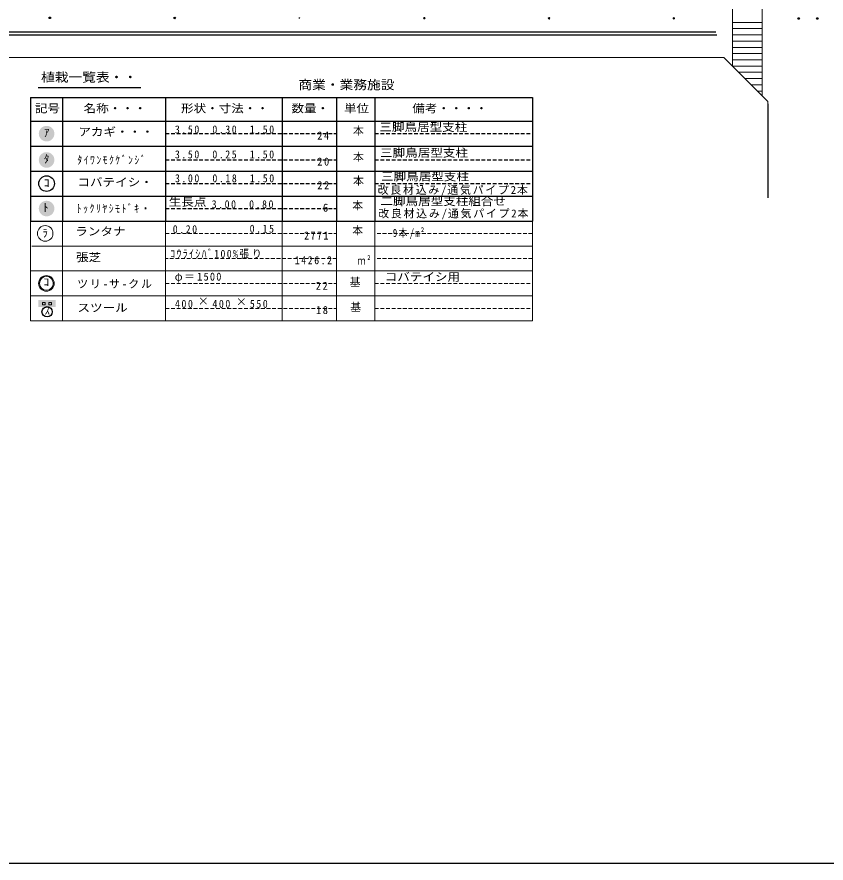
# Model space of a CAD drawing. Units: millimetres, scale not verified. Extents: x -200250 to 200250, y -138500 to 140234.
# Drawn here: x -110751 to 18932, y -138500 to -2924 of the extents above; entities that cross this region are included whole.
import ezdxf
from ezdxf.enums import TextEntityAlignment as Align

# ---------------------------------------------------------------- set-up
doc = ezdxf.new("R2010")
doc.units = ezdxf.units.MM
doc.header["$LTSCALE"] = 500
doc.header["$PDMODE"] = 32
doc.header["$PDSIZE"] = 250
doc.linetypes.add('DASHED1', pattern=[1.8, 1.2, -0.6])
for name, color, linetype in [('0-0_現況', 4, 'Continuous'), ('1-0_現況', 4, 'Continuous'), ('1-C_公園CL', 4, 'Continuous'), ('2-5_管路番号', 2, 'Continuous'), ('8-0_計画管', 94, 'Continuous')]:
    doc.layers.add(name, color=color, linetype=linetype)
doc.layers.add('1-3_現況4', color=7, linetype='Continuous', lineweight=9)
doc.styles.add('ＭＳ ゴシック', font='')
doc.styles.get('ＭＳ ゴシック').set_extended_font_data('MS Gothic')

msp = doc.modelspace()

# ---------------------------------------------------------------- hatches: boundary and pattern name
at = {"layer": '8-0_計画管'}
for points in [[(-104745.1, -21628.6, 1), (-107245.1, -21628.6, 1)], [(-104745.1, -25843, 1), (-107245.1, -25843, 1)], [(-104745.1, -33628.6, 1), (-107245.1, -33628.6, 1)]]:
    msp.add_hatch(color=256, dxfattribs=at).paths.add_polyline_path(points)

# ---------------------------------------------------------------- linework, layer by layer
at = {"layer": '0-0_現況', "color": 5}
msp.add_lwpolyline([(200250, -138500), (200250, 140233.6), (-200250, 140233.6), (-200250, -138500)], close=True, dxfattribs=at)
at = {"layer": '1-0_現況'}
msp.add_line((9610.4, -16861.5), (9611.2, -31920.2), dxfattribs=at)
for centre, radius in [((-105468.8, -3071.2), 37.6), ((-85467.7, -3089), 37.6), ((-65468.2, -3106.9), 37.6), ((-45468.7, -3124.7), 37.6), ((-25467.6, -3142.5), 37.6), ((-5468.2, -3160.4), 37.6), ((14531.3, -3178.2), 37.6), ((17531.1, -3180.9), 37.6), ((-105905.3, -50169.6), 825.7)]:
    msp.add_circle(centre, radius, dxfattribs=at)
for p in [(-105468.8, -3071.2), (-85467.7, -3089), (14531.3, -3178.2), (17531.1, -3180.9)]:
    msp.add_point(p, dxfattribs=at)
at = {"layer": '1-3_現況4', "color": 4}
for p, q in [((3935.4, 3082.5), (3935.4, -10585.6)), ((8663.1, -15457.2), (8663.1, 3082.7)), ((3935.4, -3797.3), (8663.1, -3797.3)), ((3935.4, -4797.3), (8663.1, -4797.3)), ((3935.4, -5797.3), (8663.1, -5797.3)), ((3935.4, -6797.3), (8663.1, -6797.3)), ((3935.4, -7797.3), (8663.1, -7797.3)), ((-117942.8, -9415.3), (2163.7, -9415.7)), ((2163.6, -9415.7), (2538.6, -9415.7)), ((2803.9, -9680.9), (2538.6, -9415.7)), ((3935.4, -8797.3), (8663.1, -8797.3)), ((2804, -9680.9), (9346.3, -16221.1)), ((3935.4, -9797.3), (8663.1, -9797.3)), ((3935.4, -10585.6), (3935.4, -10797.3)), ((3935.4, -10797.3), (8663.1, -10797.3)), ((4995.5, -11797.3), (8663.1, -11797.3)), ((5921.3, -12797.3), (8663.1, -12797.3)), ((6999.7, -13797.3), (8663.1, -13797.3)), ((7921.9, -14797.3), (8663.1, -14797.3)), ((9346.2, -16221.1), (9610.4, -16485.3)), ((9610.4, -16861.5), (9610.4, -16485.3)), ((-108558.9, -35628.6), (-108558.9, -39628.6)), ((-103431.2, -35628.6), (-103431.2, -39628.6)), ((-86933.2, -35628.6), (-86933.2, -37628.6)), ((-68222.2, -35628.6), (-68222.2, -39628.6)), ((-59533.5, -35628.6), (-59533.5, -35728.6)), ((-59533.5, -35728.6), (-59533.5, -37728.6)), ((-59533.5, -35728.6), (-59533.5, -39728.6)), ((-59533.5, -35728.6), (-59533.5, -37728.6)), ((-53381.5, -35628.6), (-53381.5, -39628.6)), ((-53381.5, -35628.6), (-53381.5, -37628.6)), ((-53381.5, -35628.6), (-53381.5, -37628.6)), ((-28134, -35628.6), (-28134, -37628.6)), ((-28134, -35628.6), (-28134, -37628.6)), ((-28134, -35628.6), (-28134, -39628.6)), ((-108558.9, -39628.6), (-108558.9, -43628.6)), ((-28134, -39628.6), (-108336.3, -39628.6)), ((-103431.2, -39628.6), (-103431.2, -43628.6)), ((-68222.2, -39628.6), (-68222.2, -43628.6)), ((-59533.5, -39628.6), (-59533.5, -43628.6)), ((-53381.5, -39628.6), (-53381.5, -43628.6)), ((-28134, -39628.6), (-28134, -43628.6)), ((-108558.9, -43628.6), (-28134, -43628.6)), ((-108558.9, -43628.6), (-108558.9, -51628.6)), ((-103431.2, -43628.6), (-103431.2, -51628.6)), ((-86933.2, -43628.6), (-86933.2, -51628.6)), ((-68222.2, -43628.6), (-68222.2, -51628.6)), ((-59533.5, -43628.6), (-59533.5, -51628.6)), ((-53381.5, -43628.6), (-53381.5, -51628.6)), ((-28134, -43628.6), (-28134, -51628.6)), ((-108558.9, -47628.6), (-28134, -47628.6)), ((-108558.9, -51628.6), (-28134, -51628.6))]:
    msp.add_line(p, q, dxfattribs=at)
at = {"layer": '1-3_現況4', "color": 4, "linetype": 'DASHED1'}
for p, q in [((-86933.2, -37628.6), (-59533.5, -37628.6)), ((-28134, -37628.6), (-53381.5, -37628.6)), ((-59533.5, -41628.6), (-86933.2, -41628.6)), ((-28134, -41628.6), (-53381.5, -41628.6)), ((-86933.2, -45628.6), (-59533.5, -45628.6)), ((-53381.5, -45628.6), (-28134, -45628.6)), ((-86933.2, -49628.6), (-59533.5, -49628.6)), ((-53381.5, -49628.6), (-28134, -49628.6))]:
    msp.add_line(p, q, dxfattribs=at)
at = {"layer": '1-3_現況4', "color": 4}
msp.add_lwpolyline([(-86933.2, -35628.6), (-86933.2, -39628.6), (-86933.2, -43628.6)], dxfattribs=at)
for points in [[(-106627.5, -48667), (-106227.5, -48667), (-106227.5, -49067), (-106627.5, -49067)], [(-105627.5, -48667), (-105227.5, -48667), (-105227.5, -49067), (-105627.5, -49067)]]:
    msp.add_lwpolyline(points, close=True, dxfattribs=at)
at = {"layer": '1-3_現況4'}
for centre in [(-105468.7, -3071.2), (-85467.6, -3089), (-65468.1, -3106.9), (-45468.7, -3124.7), (-25467.6, -3142.5), (-5468.1, -3160.4), (14531.4, -3178.2), (17531.1, -3180.9)]:
    msp.add_circle(centre, 37.6, dxfattribs=at)
at = {"layer": '1-3_現況4', "color": 4}
for centre, radius in [((-106218.2, -37615.9), 1250), ((-106025.9, -45617.4), 1250), ((-106021.6, -45612.8), 1106.6)]:
    msp.add_circle(centre, radius, dxfattribs=at)
for p in [(-45468.7, -3124.7), (-25467.6, -3142.5), (-5468.1, -3160.4), (14531.4, -3178.2), (17531.1, -3180.9)]:
    msp.add_point(p, dxfattribs=at)
at = {"layer": '1-C_公園CL'}
for p, q in [((-118356.1, -5306.1), (1241.5, -5306.1)), ((-117571.7, -5792.2), (1417.4, -5792.2))]:
    msp.add_line(p, q, dxfattribs=at)
at = {"layer": '2-5_管路番号', "color": 4}
for p, q in [((-107332.9, -14245.1), (-90887, -14245.1)), ((-108558.9, -15843.1), (-108558.9, -35628.6)), ((-103431.2, -15843.1), (-103431.2, -35628.6)), ((-86933.2, -15843.1), (-86933.2, -35628.6)), ((-68222.2, -15843.1), (-68222.2, -35628.6)), ((-59533.5, -15843.1), (-59533.5, -35628.6)), ((-53381.5, -15843.1), (-53381.5, -35628.6)), ((-108558.9, -19628.6), (-28134, -19628.6)), ((-108558.9, -23628.6), (-28134, -23628.6)), ((-108558.9, -27628.6), (-28134, -27628.6)), ((-108558.9, -31628.6), (-28134, -31628.6)), ((-108558.9, -35628.6), (-28134, -35628.6))]:
    msp.add_line(p, q, dxfattribs=at)
at = {"layer": '2-5_管路番号', "color": 4, "linetype": 'DASHED1'}
for p, q in [((-86933.2, -21628.6), (-59533.5, -21628.6)), ((-53381.5, -21628.6), (-28134, -21628.6)), ((-86933.2, -25843), (-59533.5, -25843)), ((-53381.5, -25843), (-28134, -25843)), ((-86933.2, -29628.6), (-59533.5, -29628.6)), ((-53381.5, -29628.6), (-28134, -29628.6)), ((-86933.2, -33628.6), (-59533.5, -33628.6))]:
    msp.add_line(p, q, dxfattribs=at)
at = {"layer": '2-5_管路番号', "color": 4}
msp.add_lwpolyline([(-108558.9, -15843.1), (-28134, -15843.1), (-28134, -35628.6)], dxfattribs=at)
msp.add_circle((-105995.1, -29628.6), 1250, dxfattribs=at)
at = {"layer": '8-0_計画管', "color": 5}
msp.add_solid([(-107299.4, -48259.1), (-104535.7, -48259.1), (-107299.4, -49405), (-104535.7, -49405)], dxfattribs=at)

# ---------------------------------------------------------------- texts
at = {"layer": '1-0_現況', "color": 2, "style": 'ＭＳ ゴシック', "width": 1.1}
msp.add_text('商業・業務施設', height=1466, dxfattribs=at).set_placement((-65638.9, -14960), align=Align.BOTTOM_LEFT)
at = {"layer": '1-0_現況', "color": 2, "style": 'ＭＳ ゴシック'}
msp.add_text('ｽ', height=1283, dxfattribs=at).set_placement((-106341.6, -51018.1), align=Align.BOTTOM_LEFT)
at = {"layer": '1-3_現況4', "color": 2, "style": 'ＭＳ ゴシック'}
for s, p in [('本', (-56887.9, -30207.9)), ('基', (-57431.4, -46428.6)), ('×', (-81739.2, -49495.1)), ('×', (-75655.5, -49573.1)), ('基', (-57335.6, -50465.4))]:
    msp.add_text(s, height=1283, dxfattribs=at).set_placement(p, align=Align.BOTTOM_LEFT)
at = {"layer": '1-3_現況4', "color": 2, "style": 'ＭＳ ゴシック', "width": 1.15}
for s, p in [('三脚鳥居型支柱', (-52393.8, -29529.8)), ('コバテイシ・', (-101047.3, -30436.7)), ('張芝', (-101273.3, -42468.6)), ('コバテイシ用', (-51794.7, -45598.4)), ('スツール', (-101045.9, -50551.4))]:
    msp.add_text(s, height=1283, dxfattribs=at).set_placement(p, align=Align.BOTTOM_LEFT)
at = {"layer": '1-3_現況4', "color": 2, "style": 'ＭＳ ゴシック'}
for rotation, p in [(359.998, (-106422.7, -30543.9)), (359.999, (-106481.6, -46426.4))]:
    msp.add_text('ｺ', height=1283, rotation=rotation, dxfattribs=at).set_placement(p, align=Align.BOTTOM_LEFT)
at = {"layer": '1-3_現況4', "color": 2, "char_height": 1283, "attachment_point": 7, "style": 'ＭＳ ゴシック'}
for s, insert in [('\\T1.32;\\W0.9;3.00', (-85417.1, -29435.9)), ('\\T1.32;\\W0.9;0.18', (-79417, -29435.9)), ('\\T1.32;\\W0.9;1.50', (-73417, -29435.9)), ('\\T1.31;\\W0.95;22', (-62607.4, -30526.4)), ('\\T1.16;改良材込み/通気パイプ2本', (-52932.9, -31596.4)), ('\\T1.16;改良材込み/通気パイプ2本', (-52843, -35370.2)), ('\\T1.32;\\W0.9;0.15', (-73447.8, -37513.8)), ('\\T1.28;\\W0.9;ｺｳﾗｲｼﾊﾞ100%張り', (-86185.4, -41660.1)), ('\\T1.32;\\W0.9;1426.2', (-66217.9, -42566.6)), ('\\T1.19;\\W0.75;ｍ²', (-56214.4, -42629.8)), ('\\T1.23;\\W0.95;φ＝1500', (-85459.4, -45523.5)), ('\\T1.17;ツリ-サ-クル', (-101093.6, -46422)), ('\\T1.31;\\W0.95;22', (-62858.3, -46645.7)), ('\\T1.32;\\W0.9;400', (-85415.7, -49550.6)), ('\\T1.32;\\W0.9;400', (-79415.7, -49550.6)), ('\\T1.32;\\W0.9;550', (-73415.7, -49550.6)), ('\\T1.31;\\W0.95;18', (-62816.6, -50548.1))]:
    msp.add_mtext(s, dxfattribs=dict(at, insert=insert))
at = {"layer": '2-5_管路番号', "style": 'ＭＳ ゴシック'}
for s, height, width, p in [('植栽一覧表・・', 1466, 1.1, (-106887, -13745.1)), ('記号', 1283, 1.15, (-107870.1, -18610.8)), ('名称・・・', 1283, 1.15, (-100057.2, -18610.8)), ('形状・寸法・・', 1283, 1.15, (-84452.7, -18610.8)), ('数量・', 1283, 1.15, (-66752.9, -18610.8)), ('単位', 1283, 1.15, (-58332.5, -18610.8)), ('備考・・・・', 1283, 1.15, (-47382.8, -18610.8)), ('三脚鳥居型支柱', 1283, 1.15, (-52656.6, -21604.8)), ('アカギ・・・', 1283, 1.15, (-100907.2, -22369.7)), ('三脚鳥居型支柱', 1283, 1.15, (-52548.1, -25729.2)), ('生長点', 1283, 1.15, (-86420.6, -33594.7)), ('二脚鳥居型支柱組合せ', 1283, 1.15, (-52489.4, -33487.5)), ('ランタナ', 1283, 1.15, (-101396.1, -38322.4))]:
    msp.add_text(s, height=height, dxfattribs=dict(at, width=width)).set_placement(p, align=Align.BOTTOM_LEFT)
for s, p in [('本', (-56897.8, -22167.6)), ('ｱ', (-106432.6, -22503.6)), ('本', (-56897.8, -26382.1)), ('本', (-57005.5, -34152.2)), ('6', (-61725, -34503.5)), ('本', (-57005.5, -38152.2))]:
    msp.add_text(s, height=1283, dxfattribs=at).set_placement(p, align=Align.BOTTOM_LEFT)
for s, rotation, p in [('ﾀ', 359.999, (-106432.6, -26718)), ('ﾄ', 359.998, (-106540.3, -34488.2)), ('ﾗ', 359.999, (-106662.6, -38594.7))]:
    msp.add_text(s, height=1283, rotation=rotation, dxfattribs=at).set_placement(p, align=Align.BOTTOM_LEFT)
at = {"layer": '2-5_管路番号', "char_height": 1283, "attachment_point": 7, "style": 'ＭＳ ゴシック'}
for s, insert in [('\\T1.32;\\W0.9;3.50', (-85427, -21610.1)), ('\\T1.32;\\W0.9;0.30', (-79426.9, -21610.1)), ('\\T1.32;\\W0.9;1.50', (-73426.9, -21610.1)), ('\\T1.31;\\W0.95;24', (-62617.2, -22572.2)), ('\\T1.32;\\W0.9;3.50', (-85427, -25610.1)), ('\\T1.32;\\W0.9;0.25', (-79426.9, -25610.1)), ('\\T1.32;\\W0.9;1.50', (-73426.9, -25610.1)), ('\\T1.33;\\W0.85;ﾀｲﾜﾝﾓｸｹﾞﾝｼﾞ', (-101057.2, -26610.8)), ('\\T1.31;\\W0.95;20', (-62617.2, -26767.2)), ('\\T1.32;\\W0.9;3.00', (-79534.6, -33594.7)), ('\\T1.32;\\W0.9;0.80', (-73534.6, -33594.7)), ('\\T1.3;\\W0.9;ﾄｯｸﾘﾔｼﾓﾄﾞｷ・', (-101164.9, -34381)), ('\\T1.32;\\W0.9;0.20', (-85770.9, -37594.7)), ('\\T1.32;\\W0.9;2771', (-64725, -38589.5)), ('\\T1.26;\\W0.8;9本/m²', (-50489.4, -38488.2))]:
    msp.add_mtext(s, dxfattribs=dict(at, insert=insert))

doc.saveas('drawing.dxf')
